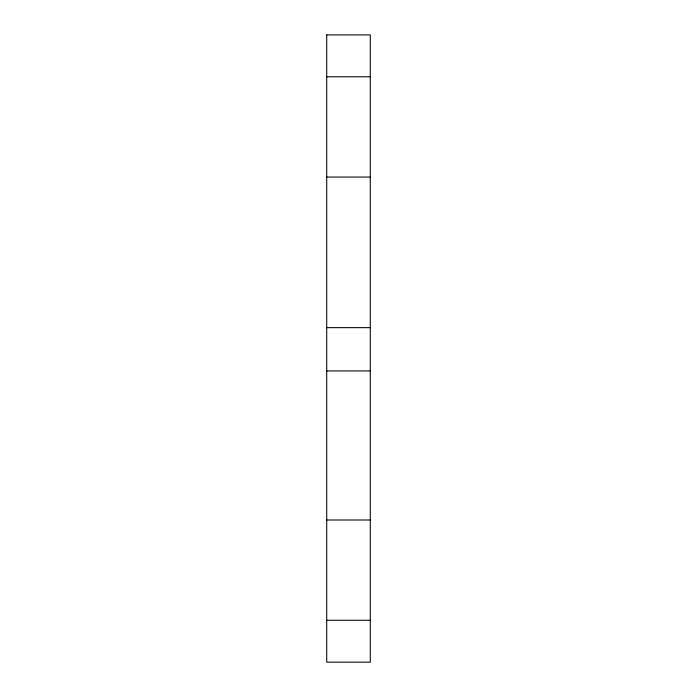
<?xml version="1.0" encoding="UTF-8"?>
<svg xmlns="http://www.w3.org/2000/svg" width="697" height="697" viewBox="0 0 697 697"><rect width="100%" height="100%" fill="white"/><g stroke="black" fill="none" stroke-linecap="round" stroke-linejoin="round"><path stroke-width="1.05" d="M326.719 34.911L370.281 34.911L370.281 662.15L326.719 662.15L326.719 34.85M326.719 76.783L370.281 76.783M326.719 177.064L370.281 177.064M326.719 327.651L370.281 327.651M326.719 370.943L370.281 370.943M326.719 519.997L370.281 519.997M326.719 620.278L370.281 620.278"/></g></svg>
